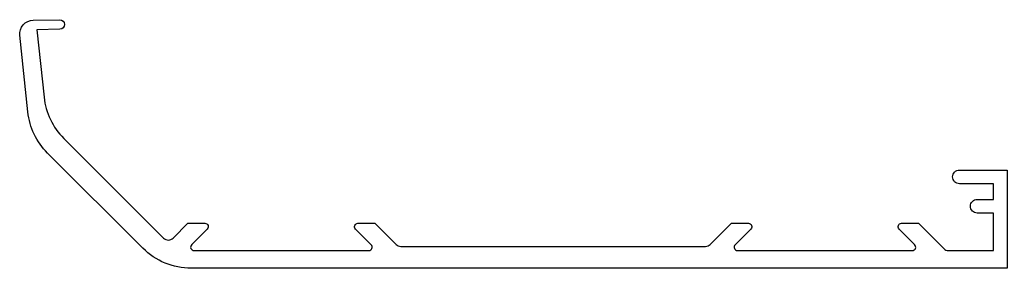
# Model space of a CAD drawing. Extents: x 686.1 to 758.4, y 466.4 to 484.6.
import ezdxf

# ---------------------------------------------------------------- set-up
doc = ezdxf.new("R2010")
doc.units = 0
doc.layers.get('0').update_dxf_attribs({"linetype": 'CONTINUOUS'})

msp = doc.modelspace()

# ---------------------------------------------------------------- linework, layer by layer
at = {"color": 0}
msp.add_lwpolyline([(738.464, 468.098, 0.67086), (738.639, 467.67), (751.439, 467.67, 0.684484), (751.608, 468.104), (750.469, 469.243, -0.668179), (750.646, 469.67), (751.881, 469.67), (753.734, 467.816, 0.198912), (754.088, 467.67), (757.389, 467.67), (757.389, 470.419), (756.189, 470.419, -0.414214), (755.689, 470.919, -0.414214), (756.189, 471.419), (757.389, 471.419), (757.389, 472.57), (754.889, 472.57, -0.414214), (754.389, 473.07), (754.389, 473.07, -0.414214), (754.889, 473.57), (758.389, 473.57), (758.389, 466.37), (698.63, 466.37, -0.198912), (695.095, 467.834), (688.111, 474.818, -0.171831), (686.674, 477.831), (686.084, 483.449, -0.440025), (687.061, 484.554), (689.01, 484.588, -1), (689.022, 483.888), (687.341, 483.858), (687.861, 478.907, 0.171831), (689.298, 475.894), (696.433, 468.759), (696.606, 468.586, 0.414214), (697.313, 468.586), (698.397, 469.67), (699.632, 469.67, -0.668179), (699.809, 469.243), (698.667, 468.102, 0.678245), (698.839, 467.67), (711.639, 467.67, 0.671663), (711.814, 468.098), (710.669, 469.243, -0.668179), (710.846, 469.67), (712.081, 469.67), (713.635, 468.116, 0.198912), (713.988, 467.97), (736.29, 467.97, 0.198912), (736.644, 468.116), (738.197, 469.67), (739.432, 469.67, -0.668179), (739.609, 469.243)], format="xyb", close=True, dxfattribs=at)

doc.saveas('drawing.dxf')
